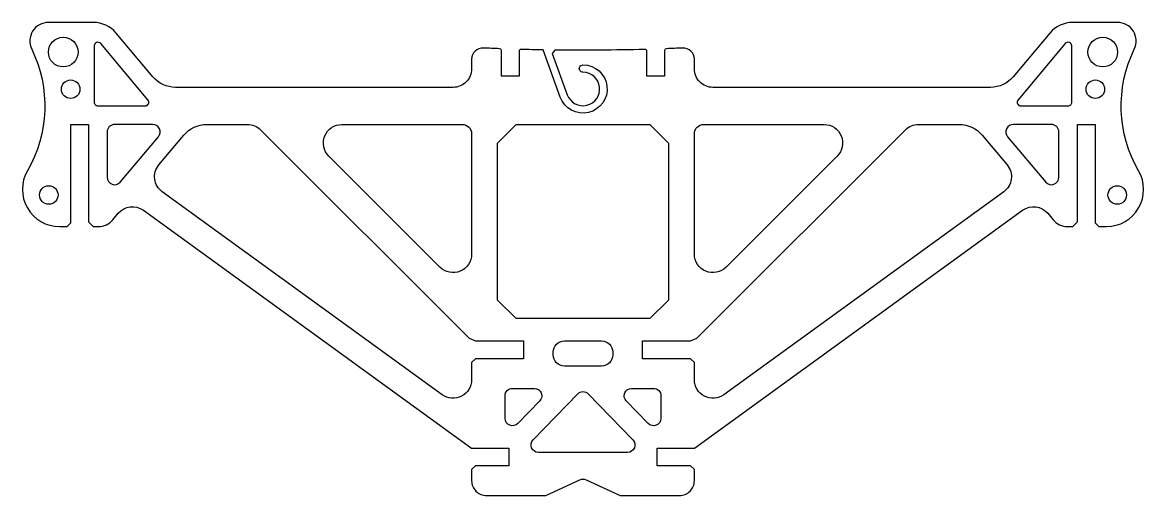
# Model space of a CAD drawing. Header units: millimetres. Extents: x -151 to 151, y -105 to 23.
import ezdxf

# ---------------------------------------------------------------- set-up
doc = ezdxf.new("R2010")
doc.units = ezdxf.units.MM
doc.layers.get('0').update_dxf_attribs({"linetype": 'CONTINUOUS'})

msp = doc.modelspace()

# ---------------------------------------------------------------- linework, layer by layer
for points in [[(-7.61, 15.05), (-8.27, 14.12), (-4.23, 3.02, 1.920982), (0, 9.06, -1.000002), (0, 11.06, -1.920982), (-6.11, 2.34), (-10.75, 15.1, -0.002473), (-16.69, 15.23, 0.422384), (-17.2, 14.73), (-17.2, 8), (-22, 8), (-22, 14.92, 0.403279), (-22.48, 15.42, -0.001828), (-26.87, 15.6, 0.427394), (-30, 12.6), (-30, 10, -0.414214), (-35, 5), (-109.78, 5, -0.221695), (-115.9, 7.86), (-125.79, 19.64, 0.221695), (-131.92, 22.5), (-144.03, 22.5, 0.553992), (-148.53, 15.31, -0.249071), (-149.69, -17.5, 0.57735), (-141.03, -32.5), (-139, -32.5), (-138, -31.5), (-138, -5), (-133.2, -5), (-133.2, -31.25), (-131.95, -32.5), (-130.53, -32.5, 0.221695), (-126.7, -30.71), (-125.22, -28.94, -0.393543), (-118.45, -28.11), (-30, -92.2), (-20, -92.2), (-20, -97), (-29, -97), (-30, -98), (-30, -101, 0.414214), (-26, -105), (-10, -105), (-0.84, -100.74, -0.221314), (0.84, -100.74), (10, -105), (26, -105, 0.414214), (30, -101), (30, -98), (29, -97), (20, -97), (20, -92.2), (30, -92.2), (118.45, -28.11, -0.393543), (125.22, -28.94), (126.7, -30.71, 0.221695), (130.53, -32.5), (131.95, -32.5), (133.2, -31.25), (133.2, -5), (138, -5), (138, -31.5), (139, -32.5), (141.03, -32.5, 0.57735), (149.69, -17.5, -0.249071), (148.53, 15.31, 0.553992), (144.03, 22.5), (131.92, 22.5, 0.221695), (125.79, 19.64), (115.9, 7.86, -0.221695), (109.78, 5), (35, 5, -0.414214), (30, 10), (30, 12.6, 0.427394), (26.87, 15.6, -0.001828), (22.48, 15.42, 0.403279), (22, 14.92), (22, 8), (17.2, 8), (17.2, 14.73, 0.422384), (16.69, 15.23, -0.010125)], [(-129.93, 16.8, 0.700208), (-131.7, 16.16), (-131.7, 1, 0.414214), (-130.7, 0), (-117.98, 0, 0.63707), (-117.22, 1.64)], [(131.7, 16.16, 0.700208), (129.93, 16.8), (117.22, 1.64, 0.63707), (117.98, 0), (130.7, 0, 0.414214), (131.7, 1)], [(-114.41, -8.29, 0.63707), (-115.94, -5), (-126.2, -5, 0.414214), (-128.2, -7), (-128.2, -19.23, 0.700208), (-124.67, -20.51)], [(-30.71, -62.61), (-29, -63.32), (-16, -63.32), (-16, -68.12), (-29, -68.12), (-30, -69.12), (-30, -73.76, -0.612363), (-37.93, -77.81), (-113.36, -23.15, -0.435191), (-114.26, -15.89), (-107.52, -7.86, -0.221695), (-101.39, -5), (-90.39, -5, -0.198912), (-86.86, -6.46)], [(-64.94, -5), (-32.5, -5, -0.414214), (-30, -7.5), (-30, -39.94, -0.668179), (-38.54, -43.47), (-68.47, -13.54, -0.668179)], [(29, -63.32), (30.71, -62.61), (86.86, -6.46, -0.198912), (90.39, -5), (101.39, -5, -0.221695), (107.52, -7.86), (114.26, -15.89, -0.435191), (113.36, -23.15), (37.93, -77.81, -0.612363), (30, -73.76), (30, -69.12), (29, -68.12), (16, -68.12), (16, -63.32)], [(30, -39.94), (30, -7.5, -0.414214), (32.5, -5), (64.94, -5, -0.668179), (68.47, -13.54), (38.54, -43.47, -0.668179)], [(124.67, -20.51, 0.700208), (128.2, -19.23), (128.2, -7, 0.414214), (126.2, -5), (115.94, -5, 0.63707), (114.41, -8.29)], [(8, -66.32), (8, -67.12, -0.414214), (5, -70.12), (-5, -70.12, -0.414214), (-8, -67.12), (-8, -66.32, -0.414214), (-5, -63.32), (5, -63.32, -0.414214)], [(-11.66, -79.51), (-17.57, -85.59, -0.673458), (-21, -84.2), (-21, -78.12, -0.414214), (-19, -76.12), (-13.1, -76.12, -0.662925)], [(-13.43, -89.95), (-1.43, -77.6, -0.422771), (1.43, -77.6), (13.43, -89.95, -0.662925), (12, -93.35), (-12, -93.35, -0.662925)], [(13.1, -76.12), (19, -76.12, -0.414214), (21, -78.12), (21, -84.2, -0.673458), (17.57, -85.59), (11.66, -79.51, -0.662925)]]:
    msp.add_lwpolyline(points, format="xyb", close=True)
msp.add_lwpolyline([(18, -57.32), (-18, -57.32), (-23, -52.32), (-23, -10), (-18, -5), (18, -5), (23, -10), (23, -52.32)], close=True)
for centre, radius in [((-140.03, 14.5), 4), ((140.03, 14.5), 4), ((-138.03, 4.5), 2.5), ((138.03, 4.5), 2.5), ((-143.93, -24), 2.5), ((143.93, -24), 2.5)]:
    msp.add_circle(centre, radius)

doc.saveas('drawing.dxf')
